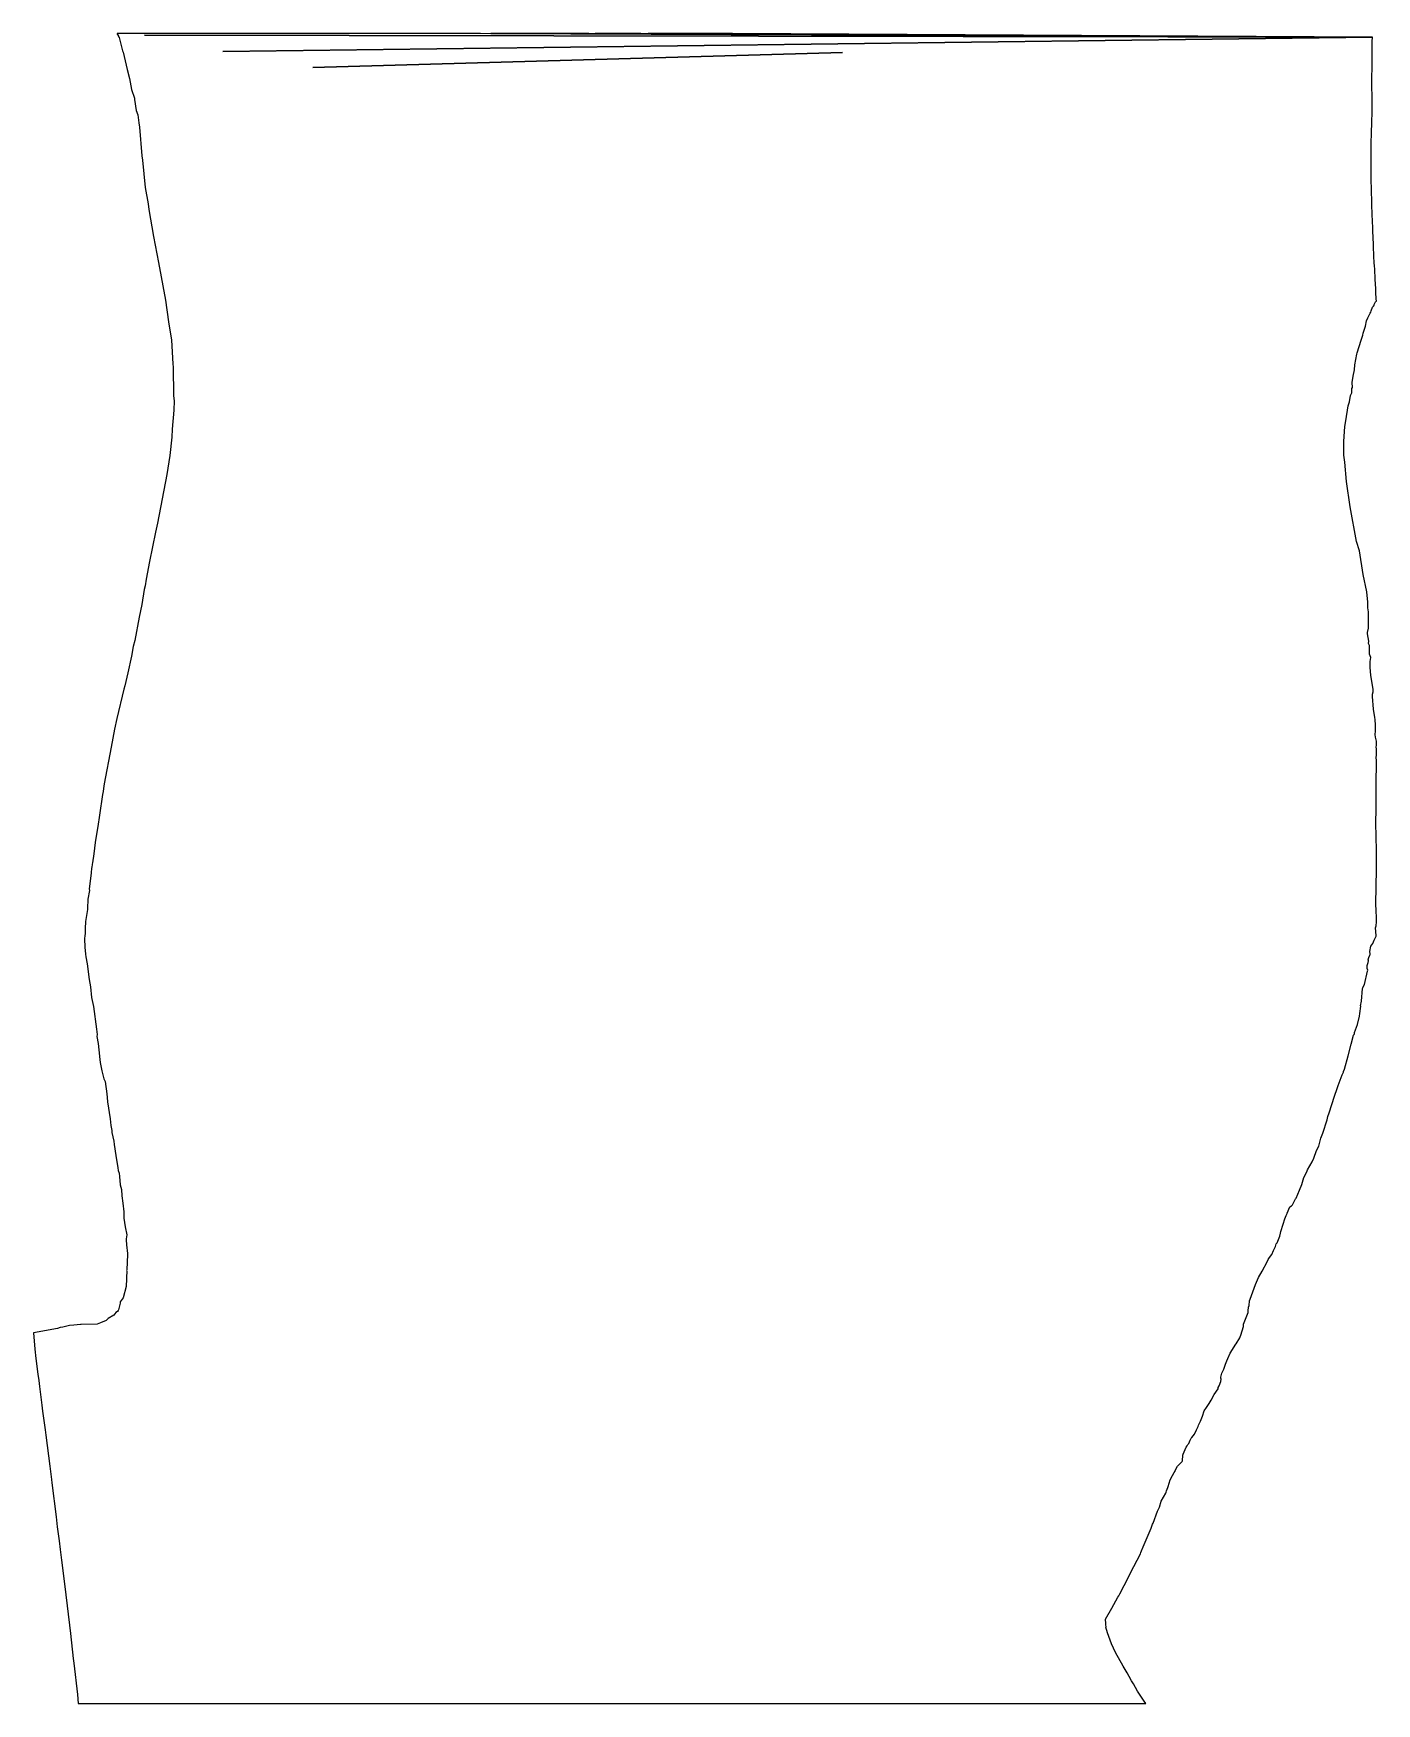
# Model space of a CAD drawing. Extents: x 9 to 157, y 0 to 184.
import ezdxf

# ---------------------------------------------------------------- set-up
doc = ezdxf.new("R2010")
doc.units = 0
doc.layers.add('19_57000', color=7, linetype='CONTINUOUS')

msp = doc.modelspace()

# ---------------------------------------------------------------- linework, layer by layer
at = {"layer": '19_57000', "color": 5}
for points in [[(9.813, 34.905), (10.068, 32.856), (10.166, 32.196), (10.431, 30.115), (10.512, 29.538), (10.952, 26.143), (11.131, 24.672), (11.188, 24.292), (11.653, 20.548), (11.782, 19.442), (11.981, 17.93), (12.091, 16.981), (12.245, 15.795), (12.604, 12.896), (13.224, 7.717), (13.54, 4.961), (13.592, 4.438), (13.99, 0.989), (14.092, 0.006), (131.548, 0.006), (131.36101, 0.268), (130.65401, 1.366), (130.19701, 2.186), (129.98401, 2.52), (129.714, 2.998), (129.50601, 3.385), (129.065, 4.139), (128.231, 5.619), (127.787, 6.595), (127.327, 7.809), (127.159, 8.415), (127.18401, 8.492), (127.159, 8.647), (127.17001, 8.87), (127.12601, 9.256), (127.132, 9.282), (127.83001, 10.523), (128.48401, 11.715), (128.59001, 11.861), (128.71201, 12.07), (129.65001, 13.906), (129.87801, 14.388), (130.97, 16.496), (131.01701, 16.633), (131.091, 16.81), (131.252, 17.27), (132.13301, 19.298), (132.289, 19.755), (132.35101, 19.867), (132.84201, 21.168), (133.048, 21.611), (133.246, 22.269), (133.74901, 23.178), (133.79201, 23.271), (133.85001, 23.42), (133.97101, 23.802), (134.02, 23.905), (134.252, 24.632), (134.502, 25.113), (134.69501, 25.427), (134.776, 25.581), (134.785, 25.619), (134.834, 25.732), (135.026, 26.13), (135.56801, 26.636), (135.60201, 26.709), (135.62801, 27.342), (135.66301, 27.469), (136.01201, 28.23), (136.097, 28.372), (136.164, 28.519), (136.285, 28.629), (136.438, 28.987), (136.56201, 29.22), (136.61801, 29.283), (136.899, 29.664), (137.147, 30.134), (137.31001, 30.504), (137.343, 30.645), (137.57301, 31.083), (137.78201, 31.643), (137.96701, 32.213), (138.25101, 32.573), (138.51701, 33.033), (138.737, 33.388), (139.091, 34.004), (139.505, 34.638), (139.51601, 34.679), (139.51201, 34.793), (139.62401, 34.963), (139.80701, 35.438), (139.84201, 35.704), (139.819, 35.818), (139.813, 35.915), (139.91501, 36.349), (140.136, 36.803), (140.25, 37.121), (140.326, 37.372), (140.481, 37.726), (140.59901, 37.972), (140.82301, 38.561), (141.464, 39.556), (141.479, 39.568), (141.49301, 39.612), (141.89601, 40.246), (141.936, 40.347), (142.01001, 40.554), (142.29601, 41.51), (142.32401, 41.766), (142.82701, 43.059), (142.80701, 43.409), (142.84401, 43.484), (142.87001, 43.629), (142.93301, 43.801), (142.97101, 44.339), (143.05801, 44.507), (143.64201, 46.11), (143.97501, 46.896), (144.36301, 47.583), (144.901, 48.612), (145.01601, 48.861), (145.166, 49.101), (145.41701, 49.425), (145.597, 49.861), (145.828, 50.301), (145.87601, 50.435), (145.901, 50.606), (146.02101, 50.723), (146.30701, 51.429), (146.38301, 51.757), (146.41701, 51.973), (146.664, 52.772), (146.871, 53.338), (146.99101, 53.71), (147.09801, 53.926), (147.09401, 53.983), (147.40501, 54.661), (147.593, 54.793), (147.68401, 54.891), (148.033, 55.551), (148.05101, 55.602), (148.10001, 55.641), (148.47501, 56.507), (148.73201, 57.128), (148.93501, 57.88), (149.26801, 58.526), (149.36401, 58.751), (149.847, 59.616), (150.04601, 60.038), (150.35701, 60.867), (150.57901, 61.338), (150.819, 62.242), (151.041, 62.763), (151.49701, 64.25401), (151.60101, 64.623), (151.74901, 65.00301), (152.32101, 66.848), (152.60201, 67.7), (152.73401, 68.02), (153.18001, 69.19), (153.31001, 69.493), (153.326, 69.551), (153.42601, 69.803), (153.84001, 71.277), (154.16, 72.56001), (154.42201, 73.54501), (154.47601, 73.636), (154.509, 73.741), (154.53101, 73.855), (154.86, 74.73), (155.07401, 75.66901), (155.10201, 75.954), (155.22501, 76.743), (155.194, 76.80601), (155.276, 77.30801), (155.41301, 78.704), (155.43301, 78.758), (155.44101, 78.812), (155.621, 79.15301), (155.94601, 80.60101), (155.983, 80.719), (155.92201, 80.899), (155.91301, 81.21001), (156.022, 81.55), (156.05602, 81.73901), (156.026, 81.83401), (156.08701, 82.118), (156.20801, 82.372), (156.233, 82.44701), (156.24101, 82.499), (156.19801, 82.755), (156.31801, 83.359), (156.535, 83.659), (156.68201, 84.01601), (156.88101, 84.374), (156.91101, 84.44601), (156.91301, 84.535), (156.841, 85.372), (156.88701, 85.59901), (156.94501, 86.041), (156.92401, 86.676), (156.90001, 87.054), (156.86201, 88.203), (156.86601, 88.578), (156.908, 89.33401), (156.90201, 90.47201), (156.94, 91.228), (156.944, 92.368), (156.93401, 92.745), (156.938, 93.506), (156.90201, 95.78201), (156.886, 96.538), (156.87001, 96.915), (156.86601, 97.298), (156.90601, 98.05501), (156.89001, 98.812), (156.90201, 100.71201), (156.916, 101.854), (156.94601, 102.992), (156.94801, 103.75301), (156.89001, 104.16), (156.94801, 104.32101), (156.94801, 105.08), (156.90601, 105.269), (156.95001, 105.46101), (156.95201, 105.90501), (156.843, 106.355), (156.79701, 106.63801), (156.82701, 107.02901), (156.82701, 107.66701), (156.79501, 108.30601), (156.75101, 108.50401), (156.61801, 109.44401), (156.507, 110.81801), (156.49501, 111.08801), (156.576, 111.341), (156.576, 111.59501), (156.343, 112.96301), (156.3, 113.144), (156.25, 114.05901), (156.261, 114.66701), (156.32501, 115.13701), (156.18401, 115.493), (156.17801, 115.61301), (156.179, 116.422), (156.07201, 116.65501), (156.08601, 116.908), (155.95401, 117.73601), (155.964, 117.85801), (156.05101, 118.355), (156.052, 118.98801), (156.069, 119.15701), (156.05701, 119.313), (156.05701, 119.923), (156.04701, 120.00101), (156.052, 120.144), (156.00401, 120.578), (155.98601, 121.21001), (155.86401, 122.35001), (155.47701, 124.25301), (155.05301, 126.85801), (154.748, 127.897), (154.05101, 131.681), (153.64301, 134.492), (153.44501, 136.61301), (153.35101, 137.37001), (153.34201, 137.99501), (153.34901, 138.873), (153.455, 140.54201), (153.57701, 141.162), (153.82901, 142.80801), (153.979, 143.24101), (154.093, 143.966), (154.22101, 144.24501), (154.242, 144.73901), (154.29001, 144.81401), (154.26201, 145.39401), (154.36401, 146.06801), (154.52901, 146.77), (154.57201, 147.334), (154.76001, 148.507), (154.81201, 148.64201), (155.24001, 150.05301), (155.44101, 150.60101), (155.483, 150.80101), (155.73001, 151.57101), (155.858, 152.166), (155.98001, 152.496), (156.23901, 153.022), (156.33401, 153.12401), (156.36201, 153.263), (156.51401, 153.686), (156.608, 153.787), (156.61401, 153.81201), (156.66901, 153.84901), (156.70001, 153.97501), (156.82901, 154.26601), (156.87401, 154.29901), (156.94601, 154.32201), (156.914, 154.58301), (156.86201, 155.29901), (156.85001, 155.67201), (156.78001, 156.75401), (156.74501, 157.841), (156.72601, 158.21701), (156.69701, 158.563), (156.65401, 159.29601), (156.617, 160.38101), (156.59401, 160.76401), (156.58601, 161.136), (156.53201, 162.22), (156.49301, 163.30501), (156.47, 163.67601), (156.412, 165.134), (156.382, 166.61401), (156.34201, 167.70601), (156.34001, 168.061), (156.35201, 168.82501), (156.34401, 169.59201), (156.36501, 171.436), (156.37201, 171.88), (156.40201, 172.66), (156.42001, 174.188), (156.45401, 174.97801), (156.46201, 175.34702), (156.45401, 175.71701), (156.46001, 176.86801), (156.44601, 177.96701), (156.45001, 181.02101), (156.46201, 181.757), (156.48201, 182.17401), (156.47801, 182.91), (156.49001, 183.37401), (86.07301, 183.79501), (76.814, 183.79301), (156.49001, 183.37401), (75.972, 183.79501), (70.96001, 183.79201), (83.356, 183.73201), (70.27, 183.79601), (59.48, 183.79401), (156.49001, 183.37401), (58.352, 183.79401), (18.349, 183.79501), (18.378, 183.72501), (18.496, 183.51801), (18.493, 183.50002), (18.571, 183.33601), (18.928, 182.022), (18.97, 181.89001), (19.033, 181.73201), (19.469, 179.84201), (19.734, 178.82001), (19.927, 177.62601), (20.261, 176.67101), (20.278, 176.50801), (20.466, 175.315), (20.626, 174.82201), (20.735, 173.95901), (20.827, 173.468), (21.091, 170.32001), (21.161, 169.85701), (21.465, 166.85101), (21.777, 165.05101), (21.857, 164.42801), (22.38, 161.44601), (22.914, 158.57701), (23.668, 154.451), (24.001, 152.061), (24.339, 150.026), (24.443, 148.08801), (24.497, 147.408), (24.51, 147.089), (24.574, 143.92201), (24.653, 143.35201), (24.604, 142.345), (24.419, 140.246), (24.376, 139.375), (24.179, 137.36101), (23.837, 135.25301), (22.786, 129.916), (22.602, 128.89401), (21.938, 125.69601), (21.559, 123.73901), (21.431, 123.009), (21.348, 122.60901), (21.068, 120.952), (20.789, 119.55701), (20.299, 116.99001), (20.139, 116.326), (19.94, 115.25101), (19.538, 113.43401), (19.205, 111.98401), (19.113, 111.62801), (18.34, 108.414), (18.084, 107.245), (17.691, 105.24801), (16.946, 101.22401), (16.866, 100.716), (16.837, 100.39101), (16.75, 100.04501), (16.407, 97.76601), (16.227, 96.54101), (16.21, 96.345), (15.96, 94.75101), (15.796, 93.49901), (15.657, 92.53001), (15.609, 92.367), (15.586, 92.02901), (15.558, 91.94901), (15.515, 91.43501), (15.319, 89.91), (15.293, 89.647), (15.312, 89.493), (15.134, 88.527), (15.116, 87.50401), (15.104, 87.37501), (14.891, 86.075), (14.851, 85.30801), (14.84, 84.694), (14.79, 84.525), (14.785, 84.151), (14.799, 83.232), (14.887, 82.48901), (14.935, 82.19801), (14.92, 82.187), (15.048, 81.41901), (15.277, 79.68301), (15.416, 78.894), (15.549, 77.701), (15.768, 76.72401), (16.091, 74.214), (16.151, 73.645), (16.14, 73.40401), (16.273, 72.635), (16.333, 71.94701), (16.463, 70.866), (16.489, 70.553), (16.684, 69.62), (16.917, 68.75), (17.051, 68.456), (17.213, 67.10101), (17.278, 66.692), (17.292, 66.22601), (17.6, 64.366), (17.677, 63.605), (17.765, 63.066), (17.775, 62.861), (17.996, 61.88), (18.053, 61.539), (18.212, 60.308), (18.437, 58.966), (18.477, 58.675), (18.573, 58.37), (18.64, 58.02), (18.694, 57.073), (18.856, 56.566), (18.865, 55.897), (18.99, 55.069), (19.082, 54.102), (19.118, 53.425), (19.252, 52.469), (19.424, 51.582), (19.369, 51.162), (19.369, 50.835), (19.381, 50.762), (19.378, 50.497), (19.5, 49.527), (19.507, 49.412), (19.436, 47.721), (19.396, 47.658), (19.426, 47.583), (19.388, 46.91), (19.396, 46.826), (19.388, 46.741), (19.364, 45.891), (19.024, 44.671), (18.71, 44.211), (18.701, 44.061), (18.517, 43.33), (18.475, 43.273), (18.411, 43.159), (18.236, 43.046), (17.994, 42.74), (17.375, 42.367), (17.164, 42.149), (16.521, 41.916), (16.175, 41.775), (14.403, 41.725), (14.346, 41.714), (13.61, 41.647), (13.136, 41.627), (12.395, 41.437), (12.1, 41.375), (11.788, 41.292), (9.149, 40.807), (9.322, 38.994), (9.434, 37.984), (9.64, 36.254), (9.736, 35.566), (9.813, 34.905)], [(21.386, 183.58401), (156.49001, 183.37401), (21.386, 183.58401)], [(30.022, 181.81201), (29.982, 181.82001), (156.49001, 183.37401), (30.022, 181.81201)], [(98.19601, 181.70001), (39.888, 180.026), (98.19601, 181.70001)]]:
    msp.add_lwpolyline(points, dxfattribs=at)

doc.saveas('drawing.dxf')
